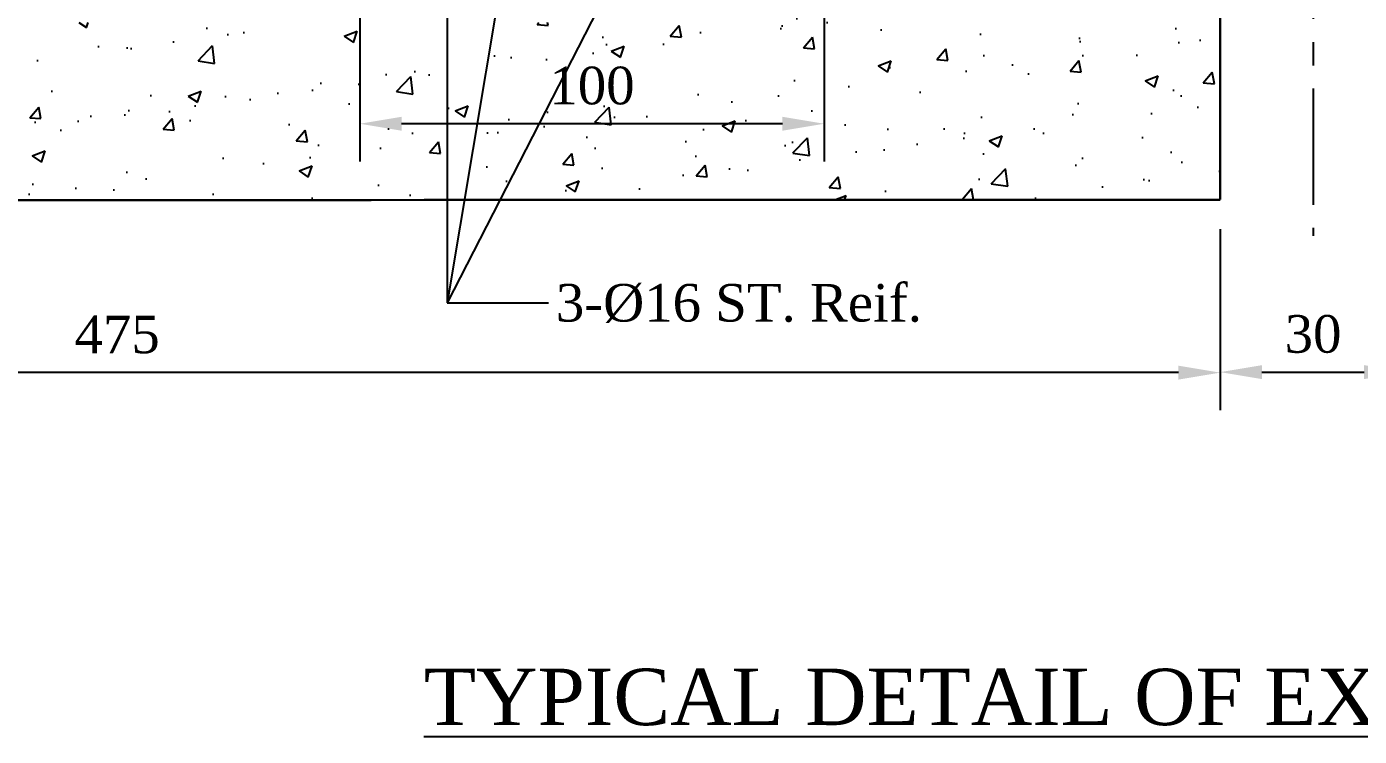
# Model space of a CAD drawing. Extents: x 25837 to 33401, y -1784 to 3293.
# Drawn here: x 28153.4 to 28440.3, y 1488.7 to 1641.6 of the extents above; entities that cross this region are included whole.
import ezdxf

# ---------------------------------------------------------------- set-up
doc = ezdxf.new("R2010")
doc.units = 0
doc.header["$LTSCALE"] = 200
doc.header["$MEASUREMENT"] = 0
doc.linetypes.add('CENTER', pattern=[2, 1.25, -0.25, 0.25, -0.25])
doc.layers.get('Defpoints').update_dxf_attribs({"linetype": 'CONTINUOUS'})
for name, color, linetype in [('DIM', 152, 'CONTINUOUS'), ('hatch', 250, 'CONTINUOUS'), ('Text', 7, 'CONTINUOUS')]:
    doc.layers.add(name, color=color, linetype=linetype)
doc.layers.add('Line', color=6, linetype='CONTINUOUS', lineweight=25)
doc.styles.add('dimen_text', font='simplex.shx')
doc.styles.add('FRAME_TEXT', font='arial.ttf')
doc.styles.get("Standard").update_dxf_attribs({"font": 'times.ttf'})
doc.dimstyles.new('dim_5', dxfattribs={"dimscale": 45, "dimtxt": 0.18, "dimasz": 0.2, "dimexe": 0.18, "dimexo": 0.14, "dimgap": 0.09, "dimtad": 1, "dimdec": 0, "dimzin": 0, "dimdsep": 46, "dimtxsty": 'dimen_text', "dimcen": 0.09, "dimclrd": 256, "dimclre": 256, "dimclrt": 7, "dimadec": 0, "dimazin": 0, "dimtfac": 1, "dimtdec": 0, "dimtofl": 0, "dimtmove": 0, "dimatfit": 3, "dimfxl": 1, "dimtolj": 1, "dimtzin": 0, "dimarcsym": 0})

# ---------------------------------------------------------------- blocks, each defined once
blk = doc.blocks.new('*D4')
at = {"layer": 'Defpoints', "color": 0, "transparency": 16777216}
for p in [(27935.35325795443, 1604.265543553147), (28410.35325795442, 1604.265543553147), (27935.35325795443, 1567.046976166161)]:
    blk.add_point(p, dxfattribs=at)
at = {"layer": 'hatch', "lineweight": -2, "transparency": 16777216}
for p, q in [((27935.35325795443, 1597.965543553147), (27935.35325795443, 1558.946976166161)), ((28410.35325795442, 1597.965543553147), (28410.35325795442, 1558.946976166161)), ((28401.35325795442, 1567.046976166161), (27944.35325795443, 1567.046976166161))]:
    blk.add_line(p, q, dxfattribs=at)
at = {"layer": 'hatch', "transparency": 16777216}
for points in [[(27944.35325795443, 1568.546976166161), (27944.35325795443, 1565.546976166161), (27935.35325795443, 1567.046976166161)], [(28401.35325795442, 1568.546976166161), (28401.35325795442, 1565.546976166161), (28410.35325795442, 1567.046976166161)]]:
    blk.add_solid(points, dxfattribs=at)
at = {"layer": 'hatch', "color": 7, "transparency": 16777216, "insert": (28172.85325795443, 1575.228735358663), "char_height": 8.1, "attachment_point": 5}
blk.add_mtext('\\A1;475', dxfattribs=at)
blk = doc.blocks.new('*D6')
at = {"layer": 'Defpoints', "color": 0, "transparency": 16777216}
for p in [(28410.35325795442, 1604.265543553147), (28450.35325795442, 1604.265543553147), (28450.35325795442, 1567.159874337687)]:
    blk.add_point(p, dxfattribs=at)
at = {"layer": 'hatch', "lineweight": -2, "transparency": 16777216}
for p, q in [((28410.35325795442, 1597.965543553147), (28410.35325795442, 1559.059874337687)), ((28450.35325795442, 1597.965543553147), (28450.35325795442, 1559.059874337687)), ((28419.35325795442, 1567.159874337687), (28441.35325795442, 1567.159874337687))]:
    blk.add_line(p, q, dxfattribs=at)
at = {"layer": 'hatch', "transparency": 16777216}
for points in [[(28419.35325795442, 1568.659874337687), (28419.35325795442, 1565.659874337687), (28410.35325795442, 1567.159874337687)], [(28441.35325795442, 1568.659874337687), (28441.35325795442, 1565.659874337687), (28450.35325795442, 1567.159874337687)]]:
    blk.add_solid(points, dxfattribs=at)
at = {"layer": 'hatch', "color": 7, "transparency": 16777216, "insert": (28430.35325795442, 1575.329953645546), "char_height": 8.1, "attachment_point": 5}
blk.add_mtext('\\A1;30', dxfattribs=at)
blk = doc.blocks.new('*D54')
at = {"layer": 'Defpoints', "color": 0, "transparency": 16777216}
for p in [(28225.09692075873, 1654.342495961424), (28325.09692075873, 1653.835606128084), (28225.09692075873, 1620.650493004207)]:
    blk.add_point(p, dxfattribs=at)
at = {"layer": 'hatch', "lineweight": -2, "transparency": 16777216}
for p, q in [((28225.09692075873, 1648.042495961424), (28225.09692075873, 1612.550493004207)), ((28325.09692075873, 1647.535606128084), (28325.09692075873, 1612.550493004207)), ((28316.09692075873, 1620.650493004207), (28234.09692075873, 1620.650493004207))]:
    blk.add_line(p, q, dxfattribs=at)
at = {"layer": 'hatch', "transparency": 16777216}
for points in [[(28234.09692075873, 1622.150493004207), (28234.09692075873, 1619.150493004207), (28225.09692075873, 1620.650493004207)], [(28316.09692075873, 1622.150493004207), (28316.09692075873, 1619.150493004207), (28325.09692075873, 1620.650493004207)]]:
    blk.add_solid(points, dxfattribs=at)
at = {"layer": 'hatch', "color": 7, "transparency": 16777216, "insert": (28275.09692075873, 1628.820572312065), "char_height": 8.1, "attachment_point": 5}
blk.add_mtext('\\A1;100', dxfattribs=at)

msp = doc.modelspace()

# ---------------------------------------------------------------- hatches: boundary and pattern name
at = {"layer": 'Line'}
h = msp.add_hatch(dxfattribs=at)
h.set_pattern_fill('AR-CONC', color=256, scale=4)
h.set_pattern_definition([(49.99999999999999, (0, 0), (28.69040730403014, -2.510085399303804), [3, -33]), (355, (0, 0), (-5.55005334452, 30.08768534800047), [2.4, -26.4]), (100.45144446, (2.39086724, -0.20917376), (23.14035386908448, 27.57759963874518), [2.549607679999999, -28.04568447999999]), (46.18420000000002, (0, 8), (42.68965322686289, -6.620771231723062), [4.499999999999999, -49.49999999999999]), (96.63563549, (3.5574698, 7.44826772), (37.38647782696913, 38.96474403098202), [3.82441368, -42.06855039999999]), (351.1841639899999, (0, 8), (37.38647780219092, 38.96474401079961), [3.6, -39.60000004]), (21, (4, 6), (23.87628208473847, -16.10475562661355), [3, -33]), (326.0000000000001, (4, 6), (9.732613276863269, 29.00600180187412), [2.4, -26.4]), (71.45144474, (5.98969016, 4.65793704), (33.60889506919884, 12.90124611225415), [2.5496076, -28.04568448]), (37.50000000000001, (0, 0), (0.4863942126916267, 13.31575415325246), [0, -26.08, 0, -26.8, 0, -26.5]), (7.499999999999999, (0, 0), (10.52278149768594, 15.77646847529441), [0, -15.28, 0, -25.48, 0, -10.1]), (327.5, (-8.92, 0), (21.35289744689636, -0.9021948693751902), [0, -10, 0, -31.2, 0, -41.4]), (317.5, (-12.92, 0), (23.32744677369545, 4.004199293292709), [0, -13, 0, -20.72, 0, -29.4])])
edge = h.paths.add_edge_path()
edge.add_line((28234.56454403749, 1794.472948256002), (28280.85325795443, 1794.472948256002))
edge.add_line((28280.85325795443, 1794.472948256002), (28280.85325795443, 1796.265543553147))
edge.add_line((28280.85325795443, 1796.265543553147), (28360.85325795443, 1816.265543553147))
edge.add_line((28360.85325795443, 1816.265543553147), (28360.85325795443, 1854.265543553147))
edge.add_line((28360.85325795443, 1854.265543553147), (28360.85325795443, 1866.265543553147))
edge.add_line((28360.85325795443, 1866.265543553147), (27935.35325795443, 1866.265543553147))
edge.add_line((27935.35325795443, 1866.265543553147), (27935.35325795443, 1759.483274663149))
edge.add_line((27935.35325795443, 1759.483274663149), (28134.83271314047, 1759.454952547929))
edge.add_arc((28136.53725387119, 1795.363787798107), 35.94926853396517, 267.2822918175434, 299.3376865413324)
edge.add_line((28154.15081199889, 1764.025113955561), (28200.05228601228, 1786.482778050358))
edge.add_arc((28234.56454403748, 1715.942782964473), 78.53016529152795, 89.99999999999739, 116.0705623958082, ccw=False)
edge = h.paths.add_edge_path()
edge.add_line((28217.09692075873, 1688.472948256001), (28217.09692075873, 1764.472948256001))
edge.add_arc((28247.09692075873, 1764.472948256003), 30, 155.9926953582509, 180.0000000000026, ccw=False)
edge.add_arc((28234.56454403749, 1715.94278296447), 62.53016529153164, 103.7593324939784, 116.0705623958095)
edge.add_line((28207.08392953873, 1772.110722201701), (28161.55468489616, 1749.835174310268))
edge.add_arc((28136.53725387119, 1795.363787798107), 51.94926853396525, 267.2822918175465, 298.7882705782783, ccw=False)
edge.add_line((28134.07407039741, 1743.472948255963), (27935.35325795443, 1743.488997504063))
edge.add_line((27935.35325795443, 1743.488997504063), (27935.35325795443, 1658.472948256002))
edge.add_line((27935.35325795443, 1658.472948256002), (28247.09692075873, 1658.472948256001))
edge.add_arc((28247.09692075873, 1688.472948256001), 30, 180, 270, ccw=False)
h.paths.add_polyline_path([(27976.13147329915, 1702.674047525662), (27976.13147329915, 1721.22355821533), (28065.34527671066, 1721.22355821533), (28065.34527671066, 1702.674047525662)], flags=16)
h.paths.add_polyline_path([(28065.34975845793, 1600.550111411697), (27976.13595504642, 1600.550111411697), (27976.13595504642, 1619.099622101366), (28065.34975845793, 1619.099622101366)])
edge = h.paths.add_edge_path()
edge.add_line((28317.09692075873, 1716.265543553147), (28315.85325795443, 1716.265543553147))
edge.add_line((28315.85325795443, 1716.265543553147), (28280.85325795443, 1756.265543553147))
edge.add_line((28280.85325795443, 1756.265543553147), (28280.85325795443, 1778.472948256001))
edge.add_line((28280.85325795443, 1778.472948256001), (28247.09692075873, 1778.472948256001))
edge.add_arc((28247.09692075873, 1764.472948256001), 14, 90, 180)
edge.add_line((28233.09692075873, 1764.472948256001), (28233.09692075873, 1688.472948256001))
edge.add_arc((28247.09692075873, 1688.472948256001), 14, 180, 270)
edge.add_line((28247.09692075873, 1674.472948256001), (28303.09692075873, 1674.472948256001))
edge.add_arc((28303.09692075873, 1688.472948256001), 14, 270, 360)
edge.add_line((28317.09692075873, 1688.472948256001), (28317.09692075873, 1716.265543553147))
h.paths.add_polyline_path([(27978.22991344348, 1704.398703258661), (28060.27418356627, 1704.398703258661), (28060.27418356627, 1721.090449506956), (27978.22991344348, 1721.090449506956)], flags=0)
h.paths.add_polyline_path([(27977.67082083877, 1602.274767144697), (28063.48882902431, 1602.274767144697), (28063.48882902431, 1618.966513392992), (27977.67082083877, 1618.966513392992)], flags=16)
h.paths.add_polyline_path([(28398.803536328, 1742.097857724999), (28414.42496489943, 1742.097857724999), (28414.42496489943, 1754.247857724999), (28398.803536328, 1754.247857724999)])
edge = h.paths.add_edge_path()
edge.add_line((28410.34708764503, 1604.2655421934), (28410.35325795442, 1716.265543553147))
edge.add_line((28410.35325795442, 1716.265543553147), (28372.85325795443, 1766.265543553147))
edge.add_line((28372.85325795443, 1766.265543553147), (28360.85325795443, 1716.265543553147))
edge.add_line((28360.85325795443, 1716.265543553147), (28333.09692075873, 1716.265543553147))
edge.add_line((28333.09692075873, 1716.265543553147), (28333.09692075873, 1688.472948256001))
edge.add_line((28333.09692075873, 1688.472948256001), (28333.09692075872, 1664.472948256002))
edge.add_arc((28311.09692075872, 1664.472948256002), 22, 270, 359.9999999999994, ccw=False)
edge.add_line((28311.09692075872, 1642.472948256002), (27935.35325795443, 1642.472948256002))
edge.add_line((27935.35325795443, 1642.472948256002), (27935.34708764504, 1604.160867296891))
edge.add_line((27935.34708764504, 1604.160867296891), (28410.34708764503, 1604.2655421934))

# ---------------------------------------------------------------- linework, layer by layer
at = {"layer": 'hatch', "color": 2, "linetype": 'CENTER', "ltscale": 0.1}
msp.add_line((28430.35325795443, 1868.208875616423), (28430.35325795442, 1596.506457921685), dxfattribs=at)
at = {"layer": 'hatch', "color": 12, "const_width": 0.5}
for points in [[(28410.35325795442, 1716.265543553147), (28410.35325795442, 1604.265543553147), (28410.35325795442, 1604.265543553147)], [(27898.03718925231, 1604.152645381621), (28410.35325795442, 1604.26554355314)]]:
    msp.add_lwpolyline(points, dxfattribs=at)

# ---------------------------------------------------------------- texts
at = {"layer": 'hatch', "color": 7, "insert": (28346.1462802872, 1586.151681205799), "char_height": 8.1, "width": 96.77227492230668, "attachment_point": 3, "style": 'FRAME_TEXT'}
msp.add_mtext('{\\fTimes New Roman|b0|i0|c0|p18;3-%%C16 ST. Reif. }', dxfattribs=at)
at = {"layer": 'Text', "insert": (28238.8967965237, 1503.30147962062), "char_height": 12.15, "width": 446.7079219664702, "attachment_point": 1}
msp.add_mtext('{\\LTYPICAL DETAIL OF EXPANSION JOINT ON PIER}', dxfattribs=at)

# ---------------------------------------------------------------- dimensions: what is measured, and where the dimension line sits
at = {"layer": 'hatch'}
dim = msp.add_linear_dim(base=(28225.09692075873, 1620.650493004207), p1=(28325.09692075873, 1653.835606128084), p2=(28225.09692075873, 1654.342495961424), angle=180, dimstyle='dim_5', override={"dimtxsty": 'Standard', "dimfxl": 30, "dimfxlon": 1}, dxfattribs=at)
dim.commit()
dim.dimension.update_dxf_attribs({"geometry": '*D54', "text_midpoint": (28275.09692075873, 1628.820572312065)})
dim = msp.add_linear_dim(base=(27935.35325795443, 1567.046976166161), p1=(28410.35325795442, 1604.265543553147), p2=(27935.35325795443, 1604.265543553147), dimstyle='dim_5', override={"dimtxsty": 'Standard', "dimfxl": 30, "dimfxlon": 1}, dxfattribs=at)
dim.commit()
dim.dimension.update_dxf_attribs({"geometry": '*D4', "text_midpoint": (28172.85325795443, 1575.228735358663)})
dim = msp.add_linear_dim(base=(28450.35325795442, 1567.159874337687), p1=(28410.35325795442, 1604.265543553147), p2=(28450.35325795442, 1604.265543553147), text='30', dimstyle='dim_5', override={"dimtxsty": 'Standard', "dimfxl": 30, "dimfxlon": 1}, dxfattribs=at)
dim.commit()
dim.dimension.update_dxf_attribs({"geometry": '*D6', "text_midpoint": (28430.35325795442, 1575.329953645546)})

# ---------------------------------------------------------------- leaders
at = {"layer": 'DIM', "color": 1}
for points, override in [([(28275.7202123952, 1771.951299308004), (28243.89222727447, 1582.080058436119), (28265.72285056984, 1582.080058436119)], {"dimasz": 0.5, "dimtad": 0, "dimtxsty": 'Standard', "dimldrblk": 'DotBlank', "dimfxl": 1.25, "dimfxlon": 1, "dimarcsym": 1}), ([(28310.42787371034, 1711.820260985458), (28243.89222727447, 1582.080058436119), (28265.72285056984, 1582.080058436119)], {"dimasz": 0.5, "dimtad": 0, "dimtxsty": 'Standard', "dimldrblk": 'DotBlank', "dimfxl": 1.25, "dimfxlon": 1, "dimarcsym": 1}), ([(28243.89222727447, 1682.285234930282), (28243.89222727447, 1582.080058436119), (28265.72285056984, 1582.080058436119)], {"dimasz": 0.5, "dimgap": 0.09, "dimtad": 0, "dimtxsty": 'Standard', "dimldrblk": 'DotBlank', "dimfxl": 1.25, "dimfxlon": 1, "dimarcsym": 1})]:
    msp.add_leader(points, dimstyle='dim_5', override=override, dxfattribs=at)

doc.saveas('drawing.dxf')
